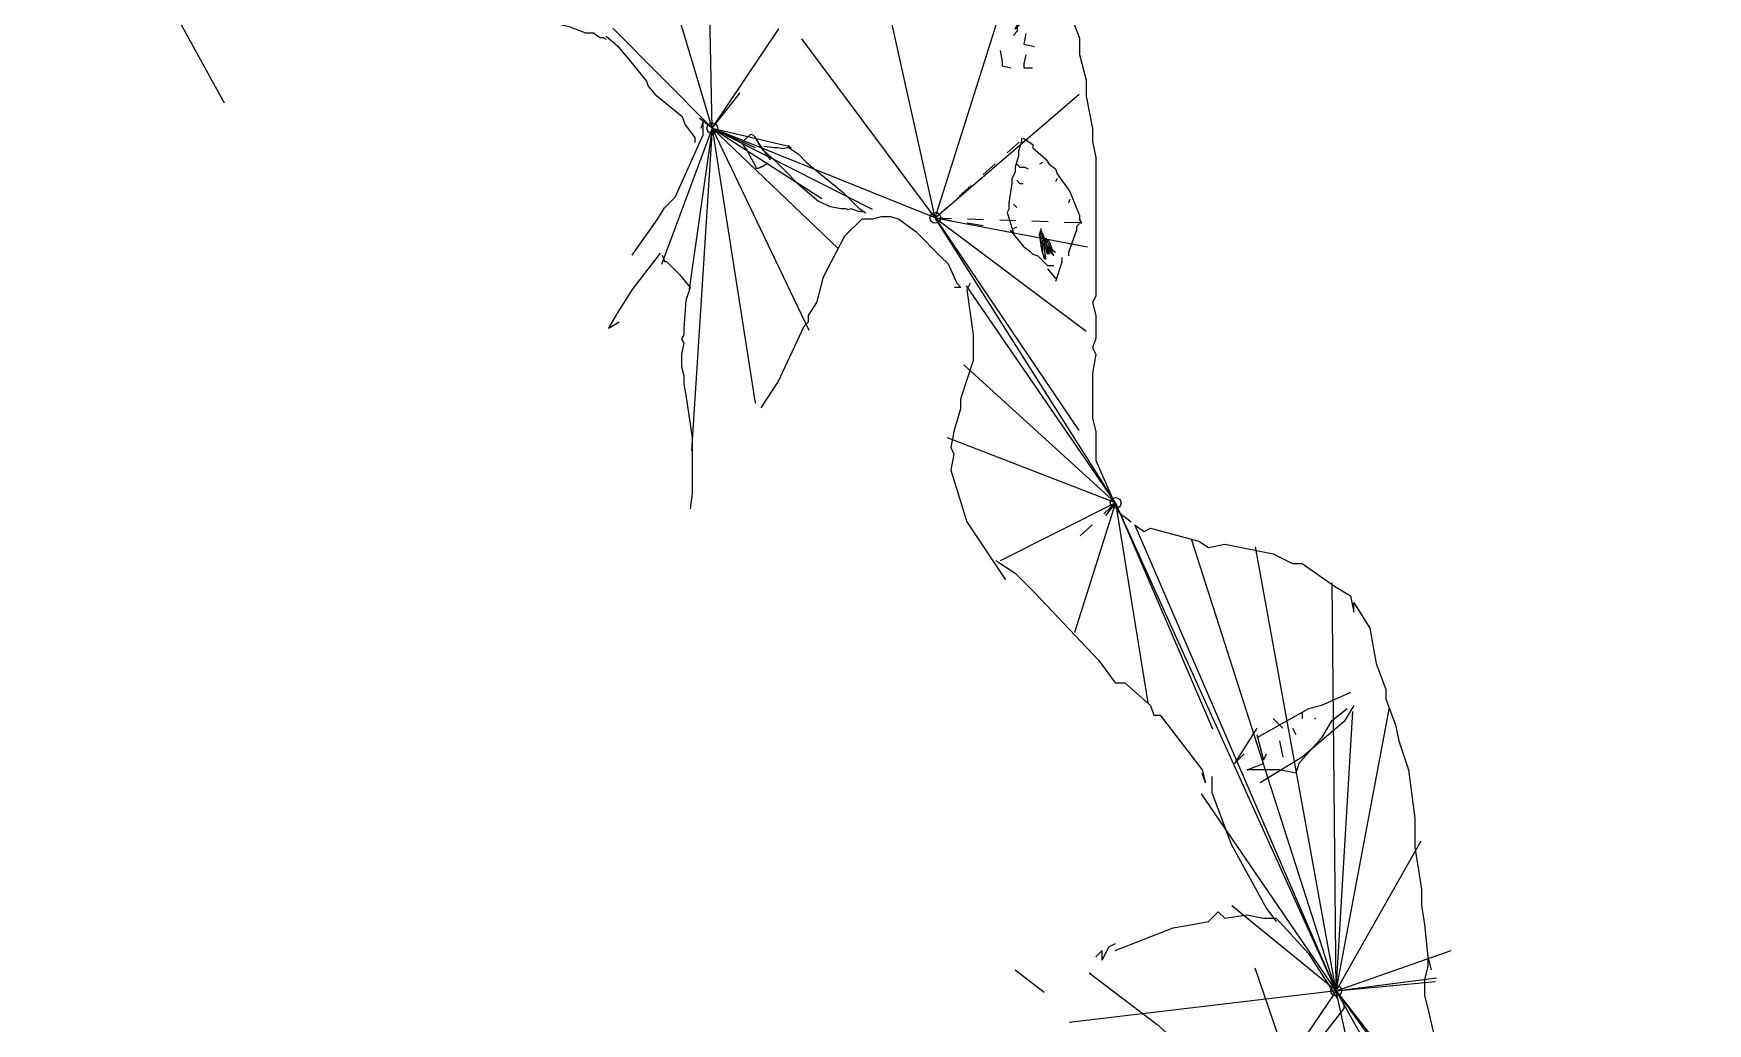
# Model space of a CAD drawing. Header units: millimetres. Extents: x 53 to 158, y -16 to 133.
# Drawn here: x 72.35 to 103.5, y 74.93 to 93.36 of the extents above; entities that cross this region are included whole.
import ezdxf

# ---------------------------------------------------------------- set-up
doc = ezdxf.new("R2010")
doc.units = ezdxf.units.MM
doc.linetypes.add('DASH', pattern=[0.6, 0.3, -0.3])

msp = doc.modelspace()

# ---------------------------------------------------------------- linework, layer by layer
at = {"layer": 'Black', "color": 0}
for points in [[(79.496, 94.748), (79.556, 94.688), (79.856, 94.598), (80.036, 94.478), (80.186, 94.418), (80.216, 94.328), (80.216, 94.418), (80.846, 94.118), (81.326, 93.878), (81.386, 93.818), (81.656, 93.698), (81.686, 93.638), (81.746, 93.668), (81.986, 93.608), (82.046, 93.548), (82.316, 93.488), (82.616, 93.368), (82.766, 93.368), (82.886, 93.278), (82.946, 93.278), (83.006, 93.248)], [(91.394, 94.346), (91.814, 93.266), (91.814, 92.966), (91.934, 92.486), (91.934, 92.186), (92.054, 91.586), (92.054, 91.346), (92.114, 91.046), (92.114, 88.466), (92.054, 88.346), (92.114, 88.106), (92.114, 87.686), (92.054, 87.506), (92.114, 87.386), (92.054, 87.026), (92.054, 86.186), (92.114, 85.946), (92.114, 85.406), (92.534, 84.446), (92.774, 84.266)], [(90.694, 93.516), (90.614, 93.436), (90.654, 93.516), (90.654, 93.396), (90.574, 93.316)], [(83.006, 93.308), (83.216, 93.128), (83.486, 92.798), (83.756, 92.468), (83.786, 92.378), (83.906, 92.228), (84.416, 91.808), (84.476, 91.658), (84.656, 91.418), (84.656, 91.328)], [(90.814, 93.356), (90.774, 93.156), (90.974, 93.116)], [(90.334, 93.036), (90.374, 92.836), (90.374, 92.756), (90.534, 92.716)], [(90.814, 92.956), (90.774, 92.796), (90.774, 92.716), (90.934, 92.716)], [(83.486, 89.228), (83.966, 89.908), (84.086, 90.108), (84.286, 90.308), (84.806, 91.468), (84.806, 91.708), (84.766, 91.588)], [(85.526, 91.316), (85.622, 91.184), (85.79, 90.872), (85.79, 90.848), (85.838, 90.848), (85.874, 90.872), (85.898, 90.872), (85.982, 90.932), (86.006, 90.932), (86.018, 90.956)], [(85.55, 91.352), (85.694, 91.484), (85.73, 91.472), (85.766, 91.436), (85.838, 91.316), (86.054, 91.004)], [(85.834, 91.316), (85.914, 91.196), (86.114, 91.016), (86.334, 90.796), (86.554, 90.576), (86.954, 90.236), (86.954, 90.236), (87.174, 90.136), (87.274, 90.116), (87.374, 90.096), (87.454, 90.096), (87.514, 90.076), (87.554, 90.096), (87.674, 90.056), (87.774, 90.036)], [(86.394, 91.276), (86.394, 91.236), (86.574, 91.116), (86.734, 90.956), (87.414, 90.396), (87.714, 90.096), (87.834, 90.016)], [(90.734, 91.406), (90.734, 91.346), (90.674, 91.166), (90.674, 91.076), (90.614, 90.866), (90.614, 90.776), (90.554, 90.656), (90.554, 90.566), (90.494, 90.206), (90.494, 90.086), (90.464, 90.026), (90.584, 89.636)], [(90.764, 91.406), (90.944, 91.286), (90.944, 91.226), (91.184, 91.016), (91.244, 90.926), (91.364, 90.836), (91.394, 90.746), (91.634, 90.416), (91.814, 89.966), (91.814, 89.906), (91.844, 89.846), (91.844, 89.816), (91.814, 89.906)], [(85.934, 91.256), (86.134, 91.236), (86.194, 91.236), (86.294, 91.216), (86.374, 91.236), (86.454, 91.236)], [(90.644, 90.926), (90.704, 90.866), (90.794, 90.866), (90.854, 90.836)], [(91.124, 90.956), (91.064, 90.926)], [(91.394, 90.656), (91.364, 90.596)], [(90.644, 90.626), (90.704, 90.566), (90.764, 90.566)], [(90.584, 90.176), (90.584, 90.176), (90.644, 90.116)], [(91.634, 90.266), (91.604, 90.206)], [(85.886, 86.388), (86.206, 86.868), (86.686, 87.908), (86.766, 87.988), (86.766, 88.108), (86.926, 88.348), (87.046, 88.828), (87.446, 89.588), (87.766, 89.908), (87.966, 89.908), (88.126, 89.948), (88.286, 89.948), (88.446, 89.908), (88.766, 89.668), (89.246, 89.188), (89.366, 89.068), (89.526, 88.708), (89.606, 88.628), (89.486, 88.628)], [(90.584, 89.726), (90.644, 89.756)], [(91.094, 89.726), (91.094, 89.396), (91.124, 89.276), (91.064, 89.606), (91.094, 89.696), (91.214, 89.366), (91.214, 89.306), (91.244, 89.246), (91.244, 89.306), (91.124, 89.636), (91.124, 89.546), (91.184, 89.486), (91.184, 89.426), (91.244, 89.366), (91.274, 89.276), (91.334, 89.216), (91.184, 89.546), (91.244, 89.486), (91.304, 89.336), (91.364, 89.276), (91.214, 89.366), (91.184, 89.456), (91.124, 89.516), (91.124, 89.456), (91.214, 89.306), (91.214, 89.246), (91.214, 89.246), (91.154, 89.456), (91.154, 89.336), (91.184, 89.156), (91.124, 89.276), (91.124, 89.366), (91.094, 89.426), (91.124, 89.486), (91.124, 89.276), (91.154, 89.156)], [(91.814, 89.816), (91.754, 89.756), (91.754, 89.696), (91.604, 89.276), (91.604, 89.216)], [(90.524, 89.696), (90.764, 89.396), (90.884, 89.306)], [(84.006, 89.268), (83.486, 88.588), (83.206, 88.148), (83.046, 87.868), (83.246, 87.988)], [(84.046, 89.228), (84.086, 89.108), (84.126, 89.108), (84.366, 88.868), (84.566, 88.628), (84.486, 88.388), (84.446, 87.868), (84.446, 87.748), (84.406, 87.668), (84.446, 87.588), (84.406, 87.388), (84.406, 87.148), (84.446, 86.988), (84.446, 86.828), (84.486, 86.628), (84.606, 85.828), (84.606, 84.788), (84.566, 84.508)], [(90.884, 89.306), (90.944, 89.246), (91.034, 89.216), (91.214, 89.036), (91.334, 89.036)], [(91.484, 89.186), (91.484, 89.096), (91.364, 88.736)], [(91.214, 88.976), (91.364, 88.796)], [(89.774, 88.706), (89.714, 88.586), (89.834, 87.746), (89.834, 87.266), (89.594, 86.546), (89.594, 86.366), (89.474, 85.946), (89.414, 85.646), (89.474, 85.526), (89.414, 85.226), (89.714, 84.266), (90.434, 83.186)], [(92.834, 84.206), (93.014, 84.086), (93.134, 84.146), (94.034, 83.906), (94.214, 83.786), (94.514, 83.846), (95.414, 83.666), (95.774, 83.486), (95.954, 83.486), (96.554, 83.066), (96.854, 82.886), (96.914, 82.586), (96.914, 82.766), (97.214, 82.286), (97.334, 81.626), (97.514, 81.146), (97.514, 80.966), (97.694, 80.486), (97.754, 80.186), (97.934, 79.646), (98.054, 78.746), (98.054, 78.206), (98.174, 77.426), (98.174, 77.126), (98.234, 76.766), (98.294, 76.166), (98.354, 75.926)], [(90.254, 83.546), (90.614, 83.306), (90.974, 82.946), (92.174, 81.686), (92.474, 81.266), (92.654, 81.266), (93.134, 80.846), (93.194, 80.666), (93.314, 80.666), (94.094, 79.646), (94.154, 79.406), (94.094, 79.586)], [(96.854, 81.086), (96.314, 80.846), (96.074, 80.786), (95.114, 80.246)], [(96.794, 80.786), (96.494, 80.546), (96.314, 80.246), (95.894, 79.766), (95.834, 79.586), (95.534, 79.646), (94.934, 79.646), (95.234, 79.766)], [(96.914, 80.846), (96.734, 80.546), (95.954, 79.886), (95.174, 79.406)], [(95.954, 80.726), (95.954, 80.606)], [(95.114, 80.426), (94.694, 79.766), (94.874, 79.946)], [(95.414, 80.606), (95.594, 80.426)], [(95.774, 80.426), (95.834, 80.306)], [(95.114, 80.306), (95.234, 79.826), (95.294, 79.946)], [(95.534, 80.186), (95.594, 79.886)], [(94.274, 79.526), (94.274, 79.226), (94.634, 78.266), (95.294, 77.066), (95.474, 76.826)], [(92.474, 76.286), (93.554, 76.706), (93.914, 76.766), (94.214, 76.826), (94.394, 77.006), (94.514, 76.886), (94.934, 76.946), (95.234, 76.886), (95.474, 76.886), (96.074, 76.226), (96.614, 75.386)], [(92.474, 76.406), (92.354, 76.346), (92.234, 76.106), (92.234, 76.286), (92.114, 76.166)], [(98.294, 76.166), (98.294, 75.986), (98.234, 75.746), (98.234, 75.446), (98.294, 75.206), (98.474, 74.426), (98.714, 73.886), (98.774, 73.646), (99.134, 72.686), (99.314, 72.386), (99.374, 72.146), (99.554, 71.906), (99.554, 72.086)], [(90.614, 75.926), (91.154, 75.506)], [(91.994, 75.866), (93.254, 74.906), (93.734, 74.486), (94.154, 74.066), (94.574, 73.826), (94.934, 73.526), (96.314, 74.666), (96.734, 75.206), (96.734, 75.326)]]:
    msp.add_lwpolyline(points, dxfattribs=at)
msp.add_point((96.194, 80.606), dxfattribs=at)
at = {"layer": 'Shots', "color": 1}
for p, q in [((84.978, 91.59), (83.13, 93.456)), ((89.128, 89.924), (84.978, 91.59)), ((92.484, 84.616), (89.128, 89.924)), ((96.588, 75.536), (92.484, 84.616)), ((98.962, 64.552), (96.588, 75.536))]:
    msp.add_line(p, q, dxfattribs=at)
for centre in [(84.978, 91.59), (89.128, 89.924), (92.484, 84.616), (96.588, 75.536)]:
    msp.add_circle(centre, 0.1, dxfattribs=at)
at = {"layer": 'XSect', "color": 1}
for p, q in [((72.346, 98.532), (75.894, 92.064)), ((84.978, 91.59), (83.914, 95.166)), ((89.128, 89.924), (90.79, 95.202)), ((84.978, 91.59), (84.914, 94.632)), ((89.128, 89.924), (88.178, 94.2)), ((84.978, 91.59), (86.218, 93.44)), ((89.128, 89.924), (86.642, 93.256)), ((84.978, 91.59), (85.494, 92.248)), ((89.128, 89.924), (91.802, 92.226)), ((84.978, 91.59), (84.032, 89.054)), ((84.978, 91.59), (84.546, 88.594)), ((84.978, 91.59), (84.59, 85.584)), ((84.978, 91.59), (87.952, 90.084)), ((84.978, 91.59), (87.016, 90.284)), ((84.978, 91.59), (85.774, 91.234)), ((84.978, 91.59), (86.424, 91.25)), ((84.978, 91.59), (87.322, 89.352)), ((84.978, 91.59), (86.772, 87.834)), ((84.978, 91.59), (85.774, 86.476)), ((89.128, 89.924), (91.796, 85.962)), ((89.128, 89.924), (91.936, 87.812)), ((89.128, 89.924), (91.962, 89.384)), ((92.484, 84.616), (89.708, 88.658)), ((92.484, 84.616), (89.66, 87.186)), ((92.484, 84.616), (89.352, 85.826)), ((92.484, 84.616), (90.338, 83.536)), ((92.484, 84.616), (91.716, 82.202)), ((92.484, 84.616), (94.288, 80.408)), ((92.484, 84.616), (93.08, 80.896)), ((96.588, 75.536), (92.848, 84.196)), ((96.588, 75.536), (93.9, 83.922)), ((96.588, 75.536), (95.088, 83.802)), ((96.588, 75.536), (96.514, 83.128)), ((96.588, 75.536), (97.582, 80.806)), ((96.588, 75.536), (96.896, 80.734)), ((96.588, 75.536), (94.082, 79.202)), ((96.588, 75.536), (98.168, 78.328)), ((96.588, 75.536), (94.644, 77.114)), ((96.588, 75.536), (98.728, 76.282)), ((98.962, 64.552), (95.082, 75.954)), ((96.588, 75.536), (98.454, 75.774)), ((96.588, 75.536), (98.438, 75.706)), ((96.588, 75.536), (91.622, 74.944)), ((96.588, 75.536), (94.634, 72.644)), ((96.588, 75.536), (100.764, 68.066)), ((96.588, 75.536), (101.918, 68.194)), ((96.588, 75.536), (103.498, 66.66))]:
    msp.add_line(p, q, dxfattribs=at)
at = {"layer": 'XSect', "color": 1, "linetype": 'DASH'}
for p, q in [((84.978, 91.59), (84.666, 91.836)), ((89.128, 89.924), (90.688, 91.334)), ((89.128, 89.924), (91.9, 89.834)), ((89.128, 89.924), (90.258, 89.742)), ((92.484, 84.616), (91.816, 83.992)), ((92.484, 84.616), (92.292, 84.382)), ((96.588, 75.536), (96.59, 75.52))]:
    msp.add_line(p, q, dxfattribs=at)

doc.saveas('drawing.dxf')
